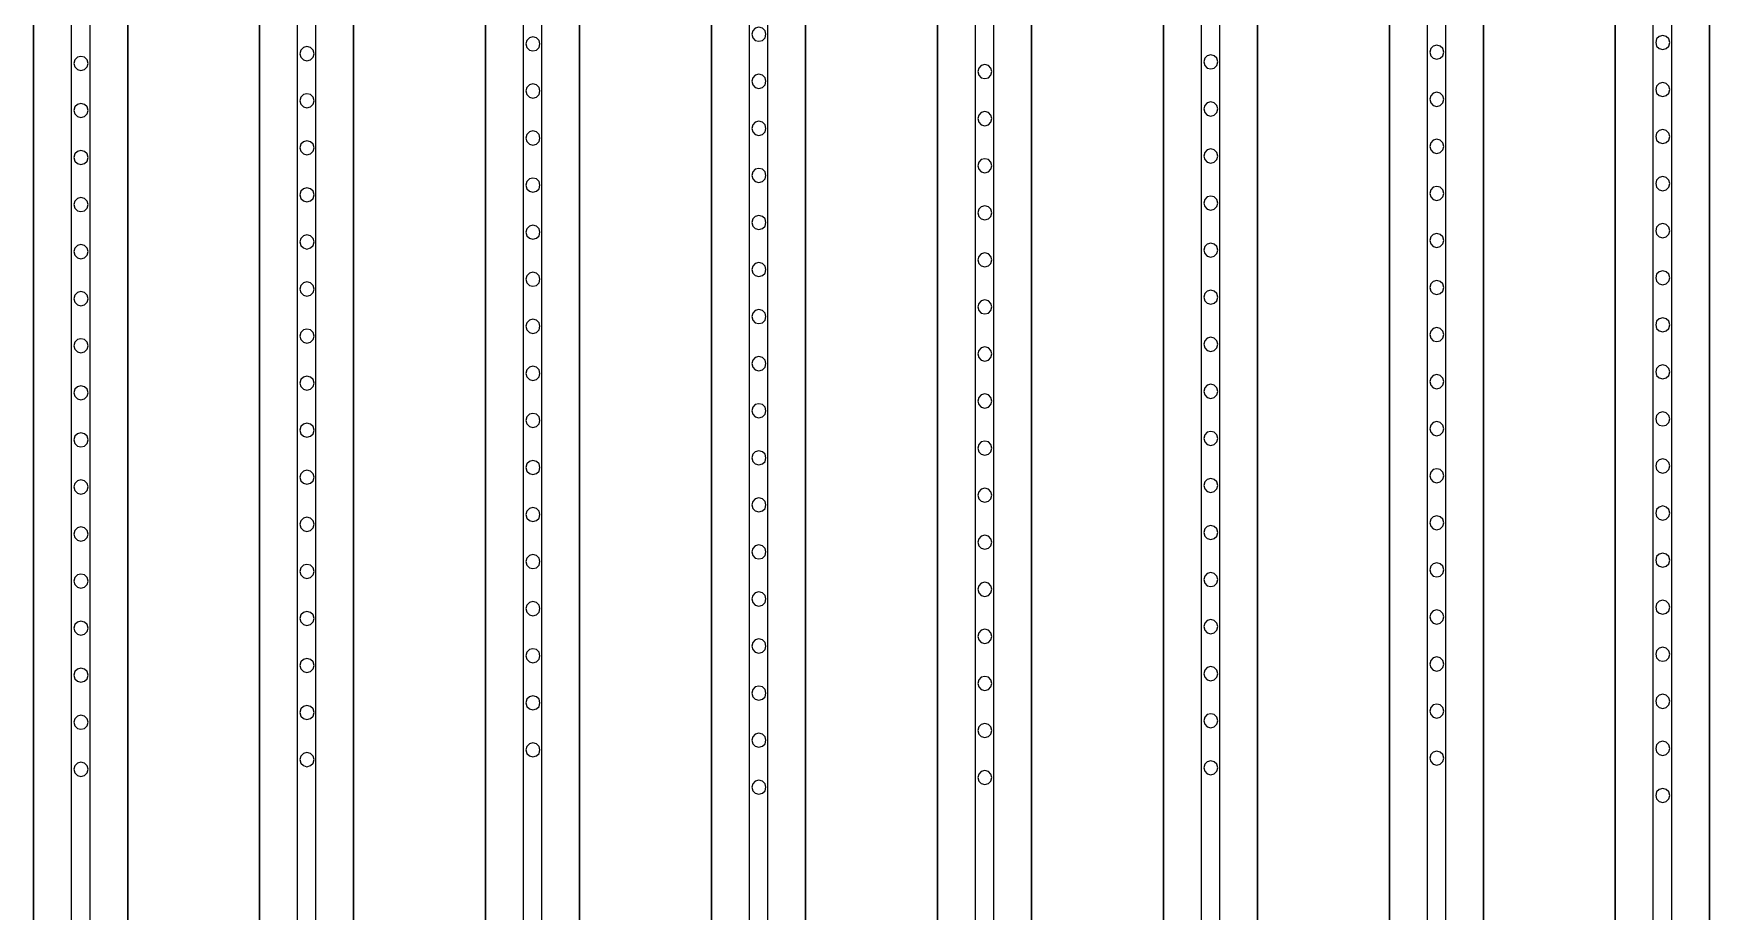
# Model space of a CAD drawing. Header units: metres. Extents: x -1550 to 1550, y -904 to 26100.
# Drawn here: x -382 to -204, y 6092.4 to 6185.7 of the extents above; entities that cross this region are included whole.
import ezdxf

# ---------------------------------------------------------------- set-up
doc = ezdxf.new("R2010")
doc.units = ezdxf.units.M
for name, color, linetype in [('Metal', 4, 'CONTINUOUS'), ('pattern_ionp', 7, 'CONTINUOUS'), ('Polyimide', 3, 'CONTINUOUS'), ('Polyimide_Negative', 5, 'CONTINUOUS')]:
    doc.layers.add(name, color=color, linetype=linetype)

msp = doc.modelspace()

# ---------------------------------------------------------------- linework, layer by layer
at = {"layer": 'Metal'}
for points in [[(-376, 3691.04), (-376, 11993.5), (-378, 11993.5), (-378, 11993.5), (-378, 3691.04)], [(-352, 3437.07), (-352, 11993.5), (-354, 11993.5), (-354, 11993.5), (-354, 3437.07)], [(-328, 3183.1), (-328, 11993.5), (-330, 11993.5), (-330, 11993.5), (-330, 3183.1)], [(-304, 2929.13), (-304, 11993.5), (-306, 11993.5), (-306, 11993.5), (-306, 2929.13)], [(-280, 2675.17), (-280, 11993.5), (-282, 11993.5), (-282, 11993.5), (-282, 2675.17)], [(-256, 2421.2), (-256, 11993.5), (-258, 11993.5), (-258, 11993.5), (-258, 2421.2)], [(-232, 2167.23), (-232, 11993.5), (-234, 11993.5), (-234, 11993.5), (-234, 2167.23)], [(-208, 1913.26), (-208, 11993.5), (-210, 11993.5), (-210, 11993.5), (-210, 1913.26)]]:
    msp.add_lwpolyline(points, dxfattribs=at)
at = {"layer": 'pattern_ionp'}
for points in [[(-304.21, 6185.58), (-304.31, 6185.95), (-304.59, 6186.23), (-304.96, 6186.33), (-305.34, 6186.23), (-305.61, 6185.95), (-305.71, 6185.58), (-305.61, 6185.2), (-305.34, 6184.93), (-304.96, 6184.83), (-304.59, 6184.93), (-304.31, 6185.2), (-304.21, 6185.58)], [(-352.21, 6183.51), (-352.31, 6183.89), (-352.59, 6184.16), (-352.96, 6184.26), (-353.34, 6184.16), (-353.61, 6183.89), (-353.71, 6183.51), (-353.61, 6183.14), (-353.34, 6182.87), (-352.96, 6182.76), (-352.59, 6182.87), (-352.31, 6183.14), (-352.21, 6183.51)], [(-328.21, 6184.55), (-328.31, 6184.92), (-328.59, 6185.2), (-328.96, 6185.3), (-329.34, 6185.2), (-329.61, 6184.92), (-329.71, 6184.55), (-329.61, 6184.17), (-329.34, 6183.9), (-328.96, 6183.8), (-328.59, 6183.9), (-328.31, 6184.17), (-328.21, 6184.55)], [(-232.21, 6183.67), (-232.31, 6184.05), (-232.59, 6184.32), (-232.96, 6184.42), (-233.34, 6184.32), (-233.61, 6184.05), (-233.71, 6183.67), (-233.61, 6183.3), (-233.34, 6183.02), (-232.96, 6182.92), (-232.59, 6183.02), (-232.31, 6183.3), (-232.21, 6183.67)], [(-208.21, 6184.71), (-208.31, 6185.08), (-208.59, 6185.35), (-208.96, 6185.46), (-209.34, 6185.35), (-209.61, 6185.08), (-209.71, 6184.71), (-209.61, 6184.33), (-209.34, 6184.06), (-208.96, 6183.96), (-208.59, 6184.06), (-208.31, 6184.33), (-208.21, 6184.71)], [(-376.21, 6182.48), (-376.31, 6182.86), (-376.59, 6183.13), (-376.96, 6183.23), (-377.34, 6183.13), (-377.61, 6182.86), (-377.71, 6182.48), (-377.61, 6182.11), (-377.34, 6181.83), (-376.96, 6181.73), (-376.59, 6181.83), (-376.31, 6182.11), (-376.21, 6182.48)], [(-280.21, 6181.61), (-280.31, 6181.98), (-280.59, 6182.26), (-280.96, 6182.36), (-281.34, 6182.26), (-281.61, 6181.98), (-281.71, 6181.61), (-281.61, 6181.23), (-281.34, 6180.96), (-280.96, 6180.86), (-280.59, 6180.96), (-280.31, 6181.23), (-280.21, 6181.61)], [(-256.21, 6182.64), (-256.31, 6183.02), (-256.59, 6183.29), (-256.96, 6183.39), (-257.34, 6183.29), (-257.61, 6183.02), (-257.71, 6182.64), (-257.61, 6182.27), (-257.34, 6181.99), (-256.96, 6181.89), (-256.59, 6181.99), (-256.31, 6182.27), (-256.21, 6182.64)], [(-328.21, 6179.55), (-328.31, 6179.92), (-328.59, 6180.2), (-328.96, 6180.3), (-329.34, 6180.2), (-329.61, 6179.92), (-329.71, 6179.55), (-329.61, 6179.17), (-329.34, 6178.9), (-328.96, 6178.8), (-328.59, 6178.9), (-328.31, 6179.17), (-328.21, 6179.55)], [(-304.21, 6180.58), (-304.31, 6180.95), (-304.59, 6181.23), (-304.96, 6181.33), (-305.34, 6181.23), (-305.61, 6180.95), (-305.71, 6180.58), (-305.61, 6180.2), (-305.34, 6179.93), (-304.96, 6179.83), (-304.59, 6179.93), (-304.31, 6180.2), (-304.21, 6180.58)], [(-208.21, 6179.71), (-208.31, 6180.08), (-208.59, 6180.35), (-208.96, 6180.46), (-209.34, 6180.35), (-209.61, 6180.08), (-209.71, 6179.71), (-209.61, 6179.33), (-209.34, 6179.06), (-208.96, 6178.96), (-208.59, 6179.06), (-208.31, 6179.33), (-208.21, 6179.71)], [(-352.21, 6178.51), (-352.31, 6178.89), (-352.59, 6179.16), (-352.96, 6179.26), (-353.34, 6179.16), (-353.61, 6178.89), (-353.71, 6178.51), (-353.61, 6178.14), (-353.34, 6177.87), (-352.96, 6177.76), (-352.59, 6177.87), (-352.31, 6178.14), (-352.21, 6178.51)], [(-256.21, 6177.64), (-256.31, 6178.02), (-256.59, 6178.29), (-256.96, 6178.39), (-257.34, 6178.29), (-257.61, 6178.02), (-257.71, 6177.64), (-257.61, 6177.27), (-257.34, 6176.99), (-256.96, 6176.89), (-256.59, 6176.99), (-256.31, 6177.27), (-256.21, 6177.64)], [(-232.21, 6178.67), (-232.31, 6179.05), (-232.59, 6179.32), (-232.96, 6179.42), (-233.34, 6179.32), (-233.61, 6179.05), (-233.71, 6178.67), (-233.61, 6178.3), (-233.34, 6178.02), (-232.96, 6177.92), (-232.59, 6178.02), (-232.31, 6178.3), (-232.21, 6178.67)], [(-376.21, 6177.48), (-376.31, 6177.86), (-376.59, 6178.13), (-376.96, 6178.23), (-377.34, 6178.13), (-377.61, 6177.86), (-377.71, 6177.48), (-377.61, 6177.11), (-377.34, 6176.83), (-376.96, 6176.73), (-376.59, 6176.83), (-376.31, 6177.11), (-376.21, 6177.48)], [(-280.21, 6176.61), (-280.31, 6176.98), (-280.59, 6177.26), (-280.96, 6177.36), (-281.34, 6177.26), (-281.61, 6176.98), (-281.71, 6176.61), (-281.61, 6176.23), (-281.34, 6175.96), (-280.96, 6175.86), (-280.59, 6175.96), (-280.31, 6176.23), (-280.21, 6176.61)], [(-328.21, 6174.55), (-328.31, 6174.92), (-328.59, 6175.2), (-328.96, 6175.3), (-329.34, 6175.2), (-329.61, 6174.92), (-329.71, 6174.55), (-329.61, 6174.17), (-329.34, 6173.9), (-328.96, 6173.8), (-328.59, 6173.9), (-328.31, 6174.17), (-328.21, 6174.55)], [(-304.21, 6175.58), (-304.31, 6175.95), (-304.59, 6176.23), (-304.96, 6176.33), (-305.34, 6176.23), (-305.61, 6175.95), (-305.71, 6175.58), (-305.61, 6175.2), (-305.34, 6174.93), (-304.96, 6174.83), (-304.59, 6174.93), (-304.31, 6175.2), (-304.21, 6175.58)], [(-208.21, 6174.71), (-208.31, 6175.08), (-208.59, 6175.35), (-208.96, 6175.46), (-209.34, 6175.35), (-209.61, 6175.08), (-209.71, 6174.71), (-209.61, 6174.33), (-209.34, 6174.06), (-208.96, 6173.96), (-208.59, 6174.06), (-208.31, 6174.33), (-208.21, 6174.71)], [(-376.21, 6172.48), (-376.31, 6172.86), (-376.59, 6173.13), (-376.96, 6173.23), (-377.34, 6173.13), (-377.61, 6172.86), (-377.71, 6172.48), (-377.61, 6172.11), (-377.34, 6171.83), (-376.96, 6171.73), (-376.59, 6171.83), (-376.31, 6172.11), (-376.21, 6172.48)], [(-352.21, 6173.51), (-352.31, 6173.89), (-352.59, 6174.16), (-352.96, 6174.26), (-353.34, 6174.16), (-353.61, 6173.89), (-353.71, 6173.51), (-353.61, 6173.14), (-353.34, 6172.87), (-352.96, 6172.76), (-352.59, 6172.87), (-352.31, 6173.14), (-352.21, 6173.51)], [(-256.21, 6172.64), (-256.31, 6173.02), (-256.59, 6173.29), (-256.96, 6173.39), (-257.34, 6173.29), (-257.61, 6173.02), (-257.71, 6172.64), (-257.61, 6172.27), (-257.34, 6171.99), (-256.96, 6171.89), (-256.59, 6171.99), (-256.31, 6172.27), (-256.21, 6172.64)], [(-232.21, 6173.67), (-232.31, 6174.05), (-232.59, 6174.32), (-232.96, 6174.42), (-233.34, 6174.32), (-233.61, 6174.05), (-233.71, 6173.67), (-233.61, 6173.3), (-233.34, 6173.02), (-232.96, 6172.92), (-232.59, 6173.02), (-232.31, 6173.3), (-232.21, 6173.67)], [(-304.21, 6170.58), (-304.31, 6170.95), (-304.59, 6171.23), (-304.96, 6171.33), (-305.34, 6171.23), (-305.61, 6170.95), (-305.71, 6170.58), (-305.61, 6170.2), (-305.34, 6169.93), (-304.96, 6169.83), (-304.59, 6169.93), (-304.31, 6170.2), (-304.21, 6170.58)], [(-280.21, 6171.61), (-280.31, 6171.98), (-280.59, 6172.26), (-280.96, 6172.36), (-281.34, 6172.26), (-281.61, 6171.98), (-281.71, 6171.61), (-281.61, 6171.23), (-281.34, 6170.96), (-280.96, 6170.86), (-280.59, 6170.96), (-280.31, 6171.23), (-280.21, 6171.61)], [(-328.21, 6169.55), (-328.31, 6169.92), (-328.59, 6170.2), (-328.96, 6170.3), (-329.34, 6170.2), (-329.61, 6169.92), (-329.71, 6169.55), (-329.61, 6169.17), (-329.34, 6168.9), (-328.96, 6168.8), (-328.59, 6168.9), (-328.31, 6169.17), (-328.21, 6169.55)], [(-208.21, 6169.71), (-208.31, 6170.08), (-208.59, 6170.35), (-208.96, 6170.46), (-209.34, 6170.35), (-209.61, 6170.08), (-209.71, 6169.71), (-209.61, 6169.33), (-209.34, 6169.06), (-208.96, 6168.96), (-208.59, 6169.06), (-208.31, 6169.33), (-208.21, 6169.71)], [(-376.21, 6167.48), (-376.31, 6167.86), (-376.59, 6168.13), (-376.96, 6168.23), (-377.34, 6168.13), (-377.61, 6167.86), (-377.71, 6167.48), (-377.61, 6167.11), (-377.34, 6166.83), (-376.96, 6166.73), (-376.59, 6166.83), (-376.31, 6167.11), (-376.21, 6167.48)], [(-352.21, 6168.51), (-352.31, 6168.89), (-352.59, 6169.16), (-352.96, 6169.26), (-353.34, 6169.16), (-353.61, 6168.89), (-353.71, 6168.51), (-353.61, 6168.14), (-353.34, 6167.87), (-352.96, 6167.76), (-352.59, 6167.87), (-352.31, 6168.14), (-352.21, 6168.51)], [(-256.21, 6167.64), (-256.31, 6168.02), (-256.59, 6168.29), (-256.96, 6168.39), (-257.34, 6168.29), (-257.61, 6168.02), (-257.71, 6167.64), (-257.61, 6167.27), (-257.34, 6166.99), (-256.96, 6166.89), (-256.59, 6166.99), (-256.31, 6167.27), (-256.21, 6167.64)], [(-232.21, 6168.67), (-232.31, 6169.05), (-232.59, 6169.32), (-232.96, 6169.42), (-233.34, 6169.32), (-233.61, 6169.05), (-233.71, 6168.67), (-233.61, 6168.3), (-233.34, 6168.02), (-232.96, 6167.92), (-232.59, 6168.02), (-232.31, 6168.3), (-232.21, 6168.67)], [(-304.21, 6165.58), (-304.31, 6165.95), (-304.59, 6166.23), (-304.96, 6166.33), (-305.34, 6166.23), (-305.61, 6165.95), (-305.71, 6165.58), (-305.61, 6165.2), (-305.34, 6164.93), (-304.96, 6164.83), (-304.59, 6164.93), (-304.31, 6165.2), (-304.21, 6165.58)], [(-280.21, 6166.61), (-280.31, 6166.98), (-280.59, 6167.26), (-280.96, 6167.36), (-281.34, 6167.26), (-281.61, 6166.98), (-281.71, 6166.61), (-281.61, 6166.23), (-281.34, 6165.96), (-280.96, 6165.86), (-280.59, 6165.96), (-280.31, 6166.23), (-280.21, 6166.61)], [(-352.21, 6163.51), (-352.31, 6163.89), (-352.59, 6164.16), (-352.96, 6164.26), (-353.34, 6164.16), (-353.61, 6163.89), (-353.71, 6163.51), (-353.61, 6163.14), (-353.34, 6162.87), (-352.96, 6162.76), (-352.59, 6162.87), (-352.31, 6163.14), (-352.21, 6163.51)], [(-328.21, 6164.55), (-328.31, 6164.92), (-328.59, 6165.2), (-328.96, 6165.3), (-329.34, 6165.2), (-329.61, 6164.92), (-329.71, 6164.55), (-329.61, 6164.17), (-329.34, 6163.9), (-328.96, 6163.8), (-328.59, 6163.9), (-328.31, 6164.17), (-328.21, 6164.55)], [(-232.21, 6163.67), (-232.31, 6164.05), (-232.59, 6164.32), (-232.96, 6164.42), (-233.34, 6164.32), (-233.61, 6164.05), (-233.71, 6163.67), (-233.61, 6163.3), (-233.34, 6163.02), (-232.96, 6162.92), (-232.59, 6163.02), (-232.31, 6163.3), (-232.21, 6163.67)], [(-208.21, 6164.71), (-208.31, 6165.08), (-208.59, 6165.35), (-208.96, 6165.46), (-209.34, 6165.35), (-209.61, 6165.08), (-209.71, 6164.71), (-209.61, 6164.33), (-209.34, 6164.06), (-208.96, 6163.96), (-208.59, 6164.06), (-208.31, 6164.33), (-208.21, 6164.71)], [(-376.21, 6162.48), (-376.31, 6162.86), (-376.59, 6163.13), (-376.96, 6163.23), (-377.34, 6163.13), (-377.61, 6162.86), (-377.71, 6162.48), (-377.61, 6162.11), (-377.34, 6161.83), (-376.96, 6161.73), (-376.59, 6161.83), (-376.31, 6162.11), (-376.21, 6162.48)], [(-256.21, 6162.64), (-256.31, 6163.02), (-256.59, 6163.29), (-256.96, 6163.39), (-257.34, 6163.29), (-257.61, 6163.02), (-257.71, 6162.64), (-257.61, 6162.27), (-257.34, 6161.99), (-256.96, 6161.89), (-256.59, 6161.99), (-256.31, 6162.27), (-256.21, 6162.64)], [(-304.21, 6160.58), (-304.31, 6160.95), (-304.59, 6161.23), (-304.96, 6161.33), (-305.34, 6161.23), (-305.61, 6160.95), (-305.71, 6160.58), (-305.61, 6160.2), (-305.34, 6159.93), (-304.96, 6159.83), (-304.59, 6159.93), (-304.31, 6160.2), (-304.21, 6160.58)], [(-280.21, 6161.61), (-280.31, 6161.98), (-280.59, 6162.26), (-280.96, 6162.36), (-281.34, 6162.26), (-281.61, 6161.98), (-281.71, 6161.61), (-281.61, 6161.23), (-281.34, 6160.96), (-280.96, 6160.86), (-280.59, 6160.96), (-280.31, 6161.23), (-280.21, 6161.61)], [(-352.21, 6158.51), (-352.31, 6158.89), (-352.59, 6159.16), (-352.96, 6159.26), (-353.34, 6159.16), (-353.61, 6158.89), (-353.71, 6158.51), (-353.61, 6158.14), (-353.34, 6157.87), (-352.96, 6157.76), (-352.59, 6157.87), (-352.31, 6158.14), (-352.21, 6158.51)], [(-328.21, 6159.55), (-328.31, 6159.92), (-328.59, 6160.2), (-328.96, 6160.3), (-329.34, 6160.2), (-329.61, 6159.92), (-329.71, 6159.55), (-329.61, 6159.17), (-329.34, 6158.9), (-328.96, 6158.8), (-328.59, 6158.9), (-328.31, 6159.17), (-328.21, 6159.55)], [(-232.21, 6158.67), (-232.31, 6159.05), (-232.59, 6159.32), (-232.96, 6159.42), (-233.34, 6159.32), (-233.61, 6159.05), (-233.71, 6158.67), (-233.61, 6158.3), (-233.34, 6158.02), (-232.96, 6157.92), (-232.59, 6158.02), (-232.31, 6158.3), (-232.21, 6158.67)], [(-208.21, 6159.71), (-208.31, 6160.08), (-208.59, 6160.35), (-208.96, 6160.46), (-209.34, 6160.35), (-209.61, 6160.08), (-209.71, 6159.71), (-209.61, 6159.33), (-209.34, 6159.06), (-208.96, 6158.96), (-208.59, 6159.06), (-208.31, 6159.33), (-208.21, 6159.71)], [(-376.21, 6157.48), (-376.31, 6157.86), (-376.59, 6158.13), (-376.96, 6158.23), (-377.34, 6158.13), (-377.61, 6157.86), (-377.71, 6157.48), (-377.61, 6157.11), (-377.34, 6156.83), (-376.96, 6156.73), (-376.59, 6156.83), (-376.31, 6157.11), (-376.21, 6157.48)], [(-280.21, 6156.61), (-280.31, 6156.98), (-280.59, 6157.26), (-280.96, 6157.36), (-281.34, 6157.26), (-281.61, 6156.98), (-281.71, 6156.61), (-281.61, 6156.23), (-281.34, 6155.96), (-280.96, 6155.86), (-280.59, 6155.96), (-280.31, 6156.23), (-280.21, 6156.61)], [(-256.21, 6157.64), (-256.31, 6158.02), (-256.59, 6158.29), (-256.96, 6158.39), (-257.34, 6158.29), (-257.61, 6158.02), (-257.71, 6157.64), (-257.61, 6157.27), (-257.34, 6156.99), (-256.96, 6156.89), (-256.59, 6156.99), (-256.31, 6157.27), (-256.21, 6157.64)], [(-328.21, 6154.55), (-328.31, 6154.92), (-328.59, 6155.2), (-328.96, 6155.3), (-329.34, 6155.2), (-329.61, 6154.92), (-329.71, 6154.55), (-329.61, 6154.17), (-329.34, 6153.9), (-328.96, 6153.8), (-328.59, 6153.9), (-328.31, 6154.17), (-328.21, 6154.55)], [(-304.21, 6155.58), (-304.31, 6155.95), (-304.59, 6156.23), (-304.96, 6156.33), (-305.34, 6156.23), (-305.61, 6155.95), (-305.71, 6155.58), (-305.61, 6155.2), (-305.34, 6154.93), (-304.96, 6154.83), (-304.59, 6154.93), (-304.31, 6155.2), (-304.21, 6155.58)], [(-208.21, 6154.71), (-208.31, 6155.08), (-208.59, 6155.35), (-208.96, 6155.46), (-209.34, 6155.35), (-209.61, 6155.08), (-209.71, 6154.71), (-209.61, 6154.33), (-209.34, 6154.06), (-208.96, 6153.96), (-208.59, 6154.06), (-208.31, 6154.33), (-208.21, 6154.71)], [(-352.21, 6153.51), (-352.31, 6153.89), (-352.59, 6154.16), (-352.96, 6154.26), (-353.34, 6154.16), (-353.61, 6153.89), (-353.71, 6153.51), (-353.61, 6153.14), (-353.34, 6152.87), (-352.96, 6152.76), (-352.59, 6152.87), (-352.31, 6153.14), (-352.21, 6153.51)], [(-232.21, 6153.67), (-232.31, 6154.05), (-232.59, 6154.32), (-232.96, 6154.42), (-233.34, 6154.32), (-233.61, 6154.05), (-233.71, 6153.67), (-233.61, 6153.3), (-233.34, 6153.02), (-232.96, 6152.92), (-232.59, 6153.02), (-232.31, 6153.3), (-232.21, 6153.67)], [(-376.21, 6152.48), (-376.31, 6152.86), (-376.59, 6153.13), (-376.96, 6153.23), (-377.34, 6153.13), (-377.61, 6152.86), (-377.71, 6152.48), (-377.61, 6152.11), (-377.34, 6151.83), (-376.96, 6151.73), (-376.59, 6151.83), (-376.31, 6152.11), (-376.21, 6152.48)], [(-280.21, 6151.61), (-280.31, 6151.98), (-280.59, 6152.26), (-280.96, 6152.36), (-281.34, 6152.26), (-281.61, 6151.98), (-281.71, 6151.61), (-281.61, 6151.23), (-281.34, 6150.96), (-280.96, 6150.86), (-280.59, 6150.96), (-280.31, 6151.23), (-280.21, 6151.61)], [(-256.21, 6152.64), (-256.31, 6153.02), (-256.59, 6153.29), (-256.96, 6153.39), (-257.34, 6153.29), (-257.61, 6153.02), (-257.71, 6152.64), (-257.61, 6152.27), (-257.34, 6151.99), (-256.96, 6151.89), (-256.59, 6151.99), (-256.31, 6152.27), (-256.21, 6152.64)], [(-328.21, 6149.55), (-328.31, 6149.92), (-328.59, 6150.2), (-328.96, 6150.3), (-329.34, 6150.2), (-329.61, 6149.92), (-329.71, 6149.55), (-329.61, 6149.17), (-329.34, 6148.9), (-328.96, 6148.8), (-328.59, 6148.9), (-328.31, 6149.17), (-328.21, 6149.55)], [(-304.21, 6150.58), (-304.31, 6150.95), (-304.59, 6151.23), (-304.96, 6151.33), (-305.34, 6151.23), (-305.61, 6150.95), (-305.71, 6150.58), (-305.61, 6150.2), (-305.34, 6149.93), (-304.96, 6149.83), (-304.59, 6149.93), (-304.31, 6150.2), (-304.21, 6150.58)], [(-208.21, 6149.71), (-208.31, 6150.08), (-208.59, 6150.35), (-208.96, 6150.46), (-209.34, 6150.35), (-209.61, 6150.08), (-209.71, 6149.71), (-209.61, 6149.33), (-209.34, 6149.06), (-208.96, 6148.96), (-208.59, 6149.06), (-208.31, 6149.33), (-208.21, 6149.71)], [(-376.21, 6147.48), (-376.31, 6147.86), (-376.59, 6148.13), (-376.96, 6148.23), (-377.34, 6148.13), (-377.61, 6147.86), (-377.71, 6147.48), (-377.61, 6147.11), (-377.34, 6146.83), (-376.96, 6146.73), (-376.59, 6146.83), (-376.31, 6147.11), (-376.21, 6147.48)], [(-352.21, 6148.51), (-352.31, 6148.89), (-352.59, 6149.16), (-352.96, 6149.26), (-353.34, 6149.16), (-353.61, 6148.89), (-353.71, 6148.51), (-353.61, 6148.14), (-353.34, 6147.87), (-352.96, 6147.76), (-352.59, 6147.87), (-352.31, 6148.14), (-352.21, 6148.51)], [(-256.21, 6147.64), (-256.31, 6148.02), (-256.59, 6148.29), (-256.96, 6148.39), (-257.34, 6148.29), (-257.61, 6148.02), (-257.71, 6147.64), (-257.61, 6147.27), (-257.34, 6146.99), (-256.96, 6146.89), (-256.59, 6146.99), (-256.31, 6147.27), (-256.21, 6147.64)], [(-232.21, 6148.67), (-232.31, 6149.05), (-232.59, 6149.32), (-232.96, 6149.42), (-233.34, 6149.32), (-233.61, 6149.05), (-233.71, 6148.67), (-233.61, 6148.3), (-233.34, 6148.02), (-232.96, 6147.92), (-232.59, 6148.02), (-232.31, 6148.3), (-232.21, 6148.67)], [(-280.21, 6146.61), (-280.31, 6146.98), (-280.59, 6147.26), (-280.96, 6147.36), (-281.34, 6147.26), (-281.61, 6146.98), (-281.71, 6146.61), (-281.61, 6146.23), (-281.34, 6145.96), (-280.96, 6145.86), (-280.59, 6145.96), (-280.31, 6146.23), (-280.21, 6146.61)], [(-328.21, 6144.55), (-328.31, 6144.92), (-328.59, 6145.2), (-328.96, 6145.3), (-329.34, 6145.2), (-329.61, 6144.92), (-329.71, 6144.55), (-329.61, 6144.17), (-329.34, 6143.9), (-328.96, 6143.8), (-328.59, 6143.9), (-328.31, 6144.17), (-328.21, 6144.55)], [(-304.21, 6145.58), (-304.31, 6145.95), (-304.59, 6146.23), (-304.96, 6146.33), (-305.34, 6146.23), (-305.61, 6145.95), (-305.71, 6145.58), (-305.61, 6145.2), (-305.34, 6144.93), (-304.96, 6144.83), (-304.59, 6144.93), (-304.31, 6145.2), (-304.21, 6145.58)], [(-208.21, 6144.71), (-208.31, 6145.08), (-208.59, 6145.35), (-208.96, 6145.46), (-209.34, 6145.35), (-209.61, 6145.08), (-209.71, 6144.71), (-209.61, 6144.33), (-209.34, 6144.06), (-208.96, 6143.96), (-208.59, 6144.06), (-208.31, 6144.33), (-208.21, 6144.71)], [(-376.21, 6142.48), (-376.31, 6142.86), (-376.59, 6143.13), (-376.96, 6143.23), (-377.34, 6143.13), (-377.61, 6142.86), (-377.71, 6142.48), (-377.61, 6142.11), (-377.34, 6141.83), (-376.96, 6141.73), (-376.59, 6141.83), (-376.31, 6142.11), (-376.21, 6142.48)], [(-352.21, 6143.51), (-352.31, 6143.89), (-352.59, 6144.16), (-352.96, 6144.26), (-353.34, 6144.16), (-353.61, 6143.89), (-353.71, 6143.51), (-353.61, 6143.14), (-353.34, 6142.87), (-352.96, 6142.76), (-352.59, 6142.87), (-352.31, 6143.14), (-352.21, 6143.51)], [(-256.21, 6142.64), (-256.31, 6143.02), (-256.59, 6143.29), (-256.96, 6143.39), (-257.34, 6143.29), (-257.61, 6143.02), (-257.71, 6142.64), (-257.61, 6142.27), (-257.34, 6141.99), (-256.96, 6141.89), (-256.59, 6141.99), (-256.31, 6142.27), (-256.21, 6142.64)], [(-232.21, 6143.67), (-232.31, 6144.05), (-232.59, 6144.32), (-232.96, 6144.42), (-233.34, 6144.32), (-233.61, 6144.05), (-233.71, 6143.67), (-233.61, 6143.3), (-233.34, 6143.02), (-232.96, 6142.92), (-232.59, 6143.02), (-232.31, 6143.3), (-232.21, 6143.67)], [(-304.21, 6140.58), (-304.31, 6140.95), (-304.59, 6141.23), (-304.96, 6141.33), (-305.34, 6141.23), (-305.61, 6140.95), (-305.71, 6140.58), (-305.61, 6140.2), (-305.34, 6139.93), (-304.96, 6139.83), (-304.59, 6139.93), (-304.31, 6140.2), (-304.21, 6140.58)], [(-280.21, 6141.61), (-280.31, 6141.98), (-280.59, 6142.26), (-280.96, 6142.36), (-281.34, 6142.26), (-281.61, 6141.98), (-281.71, 6141.61), (-281.61, 6141.23), (-281.34, 6140.96), (-280.96, 6140.86), (-280.59, 6140.96), (-280.31, 6141.23), (-280.21, 6141.61)], [(-352.21, 6138.51), (-352.31, 6138.89), (-352.59, 6139.16), (-352.96, 6139.26), (-353.34, 6139.16), (-353.61, 6138.89), (-353.71, 6138.51), (-353.61, 6138.14), (-353.34, 6137.87), (-352.96, 6137.76), (-352.59, 6137.87), (-352.31, 6138.14), (-352.21, 6138.51)], [(-328.21, 6139.55), (-328.31, 6139.92), (-328.59, 6140.2), (-328.96, 6140.3), (-329.34, 6140.2), (-329.61, 6139.92), (-329.71, 6139.55), (-329.61, 6139.17), (-329.34, 6138.9), (-328.96, 6138.8), (-328.59, 6138.9), (-328.31, 6139.17), (-328.21, 6139.55)], [(-232.21, 6138.67), (-232.31, 6139.05), (-232.59, 6139.32), (-232.96, 6139.42), (-233.34, 6139.32), (-233.61, 6139.05), (-233.71, 6138.67), (-233.61, 6138.3), (-233.34, 6138.02), (-232.96, 6137.92), (-232.59, 6138.02), (-232.31, 6138.3), (-232.21, 6138.67)], [(-208.21, 6139.71), (-208.31, 6140.08), (-208.59, 6140.35), (-208.96, 6140.46), (-209.34, 6140.35), (-209.61, 6140.08), (-209.71, 6139.71), (-209.61, 6139.33), (-209.34, 6139.06), (-208.96, 6138.96), (-208.59, 6139.06), (-208.31, 6139.33), (-208.21, 6139.71)], [(-376.21, 6137.48), (-376.31, 6137.86), (-376.59, 6138.13), (-376.96, 6138.23), (-377.34, 6138.13), (-377.61, 6137.86), (-377.71, 6137.48), (-377.61, 6137.11), (-377.34, 6136.83), (-376.96, 6136.73), (-376.59, 6136.83), (-376.31, 6137.11), (-376.21, 6137.48)], [(-256.21, 6137.64), (-256.31, 6138.02), (-256.59, 6138.29), (-256.96, 6138.39), (-257.34, 6138.29), (-257.61, 6138.02), (-257.71, 6137.64), (-257.61, 6137.27), (-257.34, 6136.99), (-256.96, 6136.89), (-256.59, 6136.99), (-256.31, 6137.27), (-256.21, 6137.64)], [(-304.21, 6135.58), (-304.31, 6135.95), (-304.59, 6136.23), (-304.96, 6136.33), (-305.34, 6136.23), (-305.61, 6135.95), (-305.71, 6135.58), (-305.61, 6135.2), (-305.34, 6134.93), (-304.96, 6134.83), (-304.59, 6134.93), (-304.31, 6135.2), (-304.21, 6135.58)], [(-280.21, 6136.61), (-280.31, 6136.98), (-280.59, 6137.26), (-280.96, 6137.36), (-281.34, 6137.26), (-281.61, 6136.98), (-281.71, 6136.61), (-281.61, 6136.23), (-281.34, 6135.96), (-280.96, 6135.86), (-280.59, 6135.96), (-280.31, 6136.23), (-280.21, 6136.61)], [(-352.21, 6133.51), (-352.31, 6133.89), (-352.59, 6134.16), (-352.96, 6134.26), (-353.34, 6134.16), (-353.61, 6133.89), (-353.71, 6133.51), (-353.61, 6133.14), (-353.34, 6132.87), (-352.96, 6132.76), (-352.59, 6132.87), (-352.31, 6133.14), (-352.21, 6133.51)], [(-328.21, 6134.55), (-328.31, 6134.92), (-328.59, 6135.2), (-328.96, 6135.3), (-329.34, 6135.2), (-329.61, 6134.92), (-329.71, 6134.55), (-329.61, 6134.17), (-329.34, 6133.9), (-328.96, 6133.8), (-328.59, 6133.9), (-328.31, 6134.17), (-328.21, 6134.55)], [(-232.21, 6133.67), (-232.31, 6134.05), (-232.59, 6134.32), (-232.96, 6134.42), (-233.34, 6134.32), (-233.61, 6134.05), (-233.71, 6133.67), (-233.61, 6133.3), (-233.34, 6133.02), (-232.96, 6132.92), (-232.59, 6133.02), (-232.31, 6133.3), (-232.21, 6133.67)], [(-208.21, 6134.71), (-208.31, 6135.08), (-208.59, 6135.35), (-208.96, 6135.46), (-209.34, 6135.35), (-209.61, 6135.08), (-209.71, 6134.71), (-209.61, 6134.33), (-209.34, 6134.06), (-208.96, 6133.96), (-208.59, 6134.06), (-208.31, 6134.33), (-208.21, 6134.71)], [(-376.21, 6132.48), (-376.31, 6132.86), (-376.59, 6133.13), (-376.96, 6133.23), (-377.34, 6133.13), (-377.61, 6132.86), (-377.71, 6132.48), (-377.61, 6132.11), (-377.34, 6131.83), (-376.96, 6131.73), (-376.59, 6131.83), (-376.31, 6132.11), (-376.21, 6132.48)], [(-280.21, 6131.61), (-280.31, 6131.98), (-280.59, 6132.26), (-280.96, 6132.36), (-281.34, 6132.26), (-281.61, 6131.98), (-281.71, 6131.61), (-281.61, 6131.23), (-281.34, 6130.96), (-280.96, 6130.86), (-280.59, 6130.96), (-280.31, 6131.23), (-280.21, 6131.61)], [(-256.21, 6132.64), (-256.31, 6133.02), (-256.59, 6133.29), (-256.96, 6133.39), (-257.34, 6133.29), (-257.61, 6133.02), (-257.71, 6132.64), (-257.61, 6132.27), (-257.34, 6131.99), (-256.96, 6131.89), (-256.59, 6131.99), (-256.31, 6132.27), (-256.21, 6132.64)], [(-304.21, 6130.58), (-304.31, 6130.95), (-304.59, 6131.23), (-304.96, 6131.33), (-305.34, 6131.23), (-305.61, 6130.95), (-305.71, 6130.58), (-305.61, 6130.2), (-305.34, 6129.93), (-304.96, 6129.83), (-304.59, 6129.93), (-304.31, 6130.2), (-304.21, 6130.58)], [(-208.21, 6129.71), (-208.31, 6130.08), (-208.59, 6130.35), (-208.96, 6130.46), (-209.34, 6130.35), (-209.61, 6130.08), (-209.71, 6129.71), (-209.61, 6129.33), (-209.34, 6129.06), (-208.96, 6128.96), (-208.59, 6129.06), (-208.31, 6129.33), (-208.21, 6129.71)], [(-352.21, 6128.51), (-352.31, 6128.89), (-352.59, 6129.16), (-352.96, 6129.26), (-353.34, 6129.16), (-353.61, 6128.89), (-353.71, 6128.51), (-353.61, 6128.14), (-353.34, 6127.87), (-352.96, 6127.76), (-352.59, 6127.87), (-352.31, 6128.14), (-352.21, 6128.51)], [(-328.21, 6129.55), (-328.31, 6129.92), (-328.59, 6130.2), (-328.96, 6130.3), (-329.34, 6130.2), (-329.61, 6129.92), (-329.71, 6129.55), (-329.61, 6129.17), (-329.34, 6128.9), (-328.96, 6128.8), (-328.59, 6128.9), (-328.31, 6129.17), (-328.21, 6129.55)], [(-232.21, 6128.67), (-232.31, 6129.05), (-232.59, 6129.32), (-232.96, 6129.42), (-233.34, 6129.32), (-233.61, 6129.05), (-233.71, 6128.67), (-233.61, 6128.3), (-233.34, 6128.02), (-232.96, 6127.92), (-232.59, 6128.02), (-232.31, 6128.3), (-232.21, 6128.67)], [(-376.21, 6127.48), (-376.31, 6127.86), (-376.59, 6128.13), (-376.96, 6128.23), (-377.34, 6128.13), (-377.61, 6127.86), (-377.71, 6127.48), (-377.61, 6127.11), (-377.34, 6126.83), (-376.96, 6126.73), (-376.59, 6126.83), (-376.31, 6127.11), (-376.21, 6127.48)], [(-280.21, 6126.61), (-280.31, 6126.98), (-280.59, 6127.26), (-280.96, 6127.36), (-281.34, 6127.26), (-281.61, 6126.98), (-281.71, 6126.61), (-281.61, 6126.23), (-281.34, 6125.96), (-280.96, 6125.86), (-280.59, 6125.96), (-280.31, 6126.23), (-280.21, 6126.61)], [(-256.21, 6127.64), (-256.31, 6128.02), (-256.59, 6128.29), (-256.96, 6128.39), (-257.34, 6128.29), (-257.61, 6128.02), (-257.71, 6127.64), (-257.61, 6127.27), (-257.34, 6126.99), (-256.96, 6126.89), (-256.59, 6126.99), (-256.31, 6127.27), (-256.21, 6127.64)], [(-328.21, 6124.55), (-328.31, 6124.92), (-328.59, 6125.2), (-328.96, 6125.3), (-329.34, 6125.2), (-329.61, 6124.92), (-329.71, 6124.55), (-329.61, 6124.17), (-329.34, 6123.9), (-328.96, 6123.8), (-328.59, 6123.9), (-328.31, 6124.17), (-328.21, 6124.55)], [(-304.21, 6125.58), (-304.31, 6125.95), (-304.59, 6126.23), (-304.96, 6126.33), (-305.34, 6126.23), (-305.61, 6125.95), (-305.71, 6125.58), (-305.61, 6125.2), (-305.34, 6124.93), (-304.96, 6124.83), (-304.59, 6124.93), (-304.31, 6125.2), (-304.21, 6125.58)], [(-208.21, 6124.71), (-208.31, 6125.08), (-208.59, 6125.35), (-208.96, 6125.46), (-209.34, 6125.35), (-209.61, 6125.08), (-209.71, 6124.71), (-209.61, 6124.33), (-209.34, 6124.06), (-208.96, 6123.96), (-208.59, 6124.06), (-208.31, 6124.33), (-208.21, 6124.71)], [(-376.21, 6122.48), (-376.31, 6122.86), (-376.59, 6123.13), (-376.96, 6123.23), (-377.34, 6123.13), (-377.61, 6122.86), (-377.71, 6122.48), (-377.61, 6122.11), (-377.34, 6121.83), (-376.96, 6121.73), (-376.59, 6121.83), (-376.31, 6122.11), (-376.21, 6122.48)], [(-352.21, 6123.51), (-352.31, 6123.89), (-352.59, 6124.16), (-352.96, 6124.26), (-353.34, 6124.16), (-353.61, 6123.89), (-353.71, 6123.51), (-353.61, 6123.14), (-353.34, 6122.87), (-352.96, 6122.76), (-352.59, 6122.87), (-352.31, 6123.14), (-352.21, 6123.51)], [(-256.21, 6122.64), (-256.31, 6123.02), (-256.59, 6123.29), (-256.96, 6123.39), (-257.34, 6123.29), (-257.61, 6123.02), (-257.71, 6122.64), (-257.61, 6122.27), (-257.34, 6121.99), (-256.96, 6121.89), (-256.59, 6121.99), (-256.31, 6122.27), (-256.21, 6122.64)], [(-232.21, 6123.67), (-232.31, 6124.05), (-232.59, 6124.32), (-232.96, 6124.42), (-233.34, 6124.32), (-233.61, 6124.05), (-233.71, 6123.67), (-233.61, 6123.3), (-233.34, 6123.02), (-232.96, 6122.92), (-232.59, 6123.02), (-232.31, 6123.3), (-232.21, 6123.67)], [(-280.21, 6121.61), (-280.31, 6121.98), (-280.59, 6122.26), (-280.96, 6122.36), (-281.34, 6122.26), (-281.61, 6121.98), (-281.71, 6121.61), (-281.61, 6121.23), (-281.34, 6120.96), (-280.96, 6120.86), (-280.59, 6120.96), (-280.31, 6121.23), (-280.21, 6121.61)], [(-328.21, 6119.55), (-328.31, 6119.92), (-328.59, 6120.2), (-328.96, 6120.3), (-329.34, 6120.2), (-329.61, 6119.92), (-329.71, 6119.55), (-329.61, 6119.17), (-329.34, 6118.9), (-328.96, 6118.8), (-328.59, 6118.9), (-328.31, 6119.17), (-328.21, 6119.55)], [(-304.21, 6120.58), (-304.31, 6120.95), (-304.59, 6121.23), (-304.96, 6121.33), (-305.34, 6121.23), (-305.61, 6120.95), (-305.71, 6120.58), (-305.61, 6120.2), (-305.34, 6119.93), (-304.96, 6119.83), (-304.59, 6119.93), (-304.31, 6120.2), (-304.21, 6120.58)], [(-208.21, 6119.71), (-208.31, 6120.08), (-208.59, 6120.35), (-208.96, 6120.46), (-209.34, 6120.35), (-209.61, 6120.08), (-209.71, 6119.71), (-209.61, 6119.33), (-209.34, 6119.06), (-208.96, 6118.96), (-208.59, 6119.06), (-208.31, 6119.33), (-208.21, 6119.71)], [(-376.21, 6117.48), (-376.31, 6117.86), (-376.59, 6118.13), (-376.96, 6118.23), (-377.34, 6118.13), (-377.61, 6117.86), (-377.71, 6117.48), (-377.61, 6117.11), (-377.34, 6116.83), (-376.96, 6116.73), (-376.59, 6116.83), (-376.31, 6117.11), (-376.21, 6117.48)], [(-352.21, 6118.51), (-352.31, 6118.89), (-352.59, 6119.16), (-352.96, 6119.26), (-353.34, 6119.16), (-353.61, 6118.89), (-353.71, 6118.51), (-353.61, 6118.14), (-353.34, 6117.87), (-352.96, 6117.76), (-352.59, 6117.87), (-352.31, 6118.14), (-352.21, 6118.51)], [(-256.21, 6117.64), (-256.31, 6118.02), (-256.59, 6118.29), (-256.96, 6118.39), (-257.34, 6118.29), (-257.61, 6118.02), (-257.71, 6117.64), (-257.61, 6117.27), (-257.34, 6116.99), (-256.96, 6116.89), (-256.59, 6116.99), (-256.31, 6117.27), (-256.21, 6117.64)], [(-232.21, 6118.67), (-232.31, 6119.05), (-232.59, 6119.32), (-232.96, 6119.42), (-233.34, 6119.32), (-233.61, 6119.05), (-233.71, 6118.67), (-233.61, 6118.3), (-233.34, 6118.02), (-232.96, 6117.92), (-232.59, 6118.02), (-232.31, 6118.3), (-232.21, 6118.67)], [(-304.21, 6115.58), (-304.31, 6115.95), (-304.59, 6116.23), (-304.96, 6116.33), (-305.34, 6116.23), (-305.61, 6115.95), (-305.71, 6115.58), (-305.61, 6115.2), (-305.34, 6114.93), (-304.96, 6114.83), (-304.59, 6114.93), (-304.31, 6115.2), (-304.21, 6115.58)], [(-280.21, 6116.61), (-280.31, 6116.98), (-280.59, 6117.26), (-280.96, 6117.36), (-281.34, 6117.26), (-281.61, 6116.98), (-281.71, 6116.61), (-281.61, 6116.23), (-281.34, 6115.96), (-280.96, 6115.86), (-280.59, 6115.96), (-280.31, 6116.23), (-280.21, 6116.61)], [(-328.21, 6114.55), (-328.31, 6114.92), (-328.59, 6115.2), (-328.96, 6115.3), (-329.34, 6115.2), (-329.61, 6114.92), (-329.71, 6114.55), (-329.61, 6114.17), (-329.34, 6113.9), (-328.96, 6113.8), (-328.59, 6113.9), (-328.31, 6114.17), (-328.21, 6114.55)], [(-232.21, 6113.67), (-232.31, 6114.05), (-232.59, 6114.32), (-232.96, 6114.42), (-233.34, 6114.32), (-233.61, 6114.05), (-233.71, 6113.67), (-233.61, 6113.3), (-233.34, 6113.02), (-232.96, 6112.92), (-232.59, 6113.02), (-232.31, 6113.3), (-232.21, 6113.67)], [(-208.21, 6114.71), (-208.31, 6115.08), (-208.59, 6115.35), (-208.96, 6115.46), (-209.34, 6115.35), (-209.61, 6115.08), (-209.71, 6114.71), (-209.61, 6114.33), (-209.34, 6114.06), (-208.96, 6113.96), (-208.59, 6114.06), (-208.31, 6114.33), (-208.21, 6114.71)], [(-376.21, 6112.48), (-376.31, 6112.86), (-376.59, 6113.13), (-376.96, 6113.23), (-377.34, 6113.13), (-377.61, 6112.86), (-377.71, 6112.48), (-377.61, 6112.11), (-377.34, 6111.83), (-376.96, 6111.73), (-376.59, 6111.83), (-376.31, 6112.11), (-376.21, 6112.48)], [(-352.21, 6113.51), (-352.31, 6113.89), (-352.59, 6114.16), (-352.96, 6114.26), (-353.34, 6114.16), (-353.61, 6113.89), (-353.71, 6113.51), (-353.61, 6113.14), (-353.34, 6112.87), (-352.96, 6112.76), (-352.59, 6112.87), (-352.31, 6113.14), (-352.21, 6113.51)], [(-256.21, 6112.64), (-256.31, 6113.02), (-256.59, 6113.29), (-256.96, 6113.39), (-257.34, 6113.29), (-257.61, 6113.02), (-257.71, 6112.64), (-257.61, 6112.27), (-257.34, 6111.99), (-256.96, 6111.89), (-256.59, 6111.99), (-256.31, 6112.27), (-256.21, 6112.64)], [(-304.21, 6110.58), (-304.31, 6110.95), (-304.59, 6111.23), (-304.96, 6111.33), (-305.34, 6111.23), (-305.61, 6110.95), (-305.71, 6110.58), (-305.61, 6110.2), (-305.34, 6109.93), (-304.96, 6109.83), (-304.59, 6109.93), (-304.31, 6110.2), (-304.21, 6110.58)], [(-280.21, 6111.61), (-280.31, 6111.98), (-280.59, 6112.26), (-280.96, 6112.36), (-281.34, 6112.26), (-281.61, 6111.98), (-281.71, 6111.61), (-281.61, 6111.23), (-281.34, 6110.96), (-280.96, 6110.86), (-280.59, 6110.96), (-280.31, 6111.23), (-280.21, 6111.61)], [(-352.21, 6108.51), (-352.31, 6108.89), (-352.59, 6109.16), (-352.96, 6109.26), (-353.34, 6109.16), (-353.61, 6108.89), (-353.71, 6108.51), (-353.61, 6108.14), (-353.34, 6107.87), (-352.96, 6107.76), (-352.59, 6107.87), (-352.31, 6108.14), (-352.21, 6108.51)], [(-328.21, 6109.55), (-328.31, 6109.92), (-328.59, 6110.2), (-328.96, 6110.3), (-329.34, 6110.2), (-329.61, 6109.92), (-329.71, 6109.55), (-329.61, 6109.17), (-329.34, 6108.9), (-328.96, 6108.8), (-328.59, 6108.9), (-328.31, 6109.17), (-328.21, 6109.55)], [(-232.21, 6108.67), (-232.31, 6109.05), (-232.59, 6109.32), (-232.96, 6109.42), (-233.34, 6109.32), (-233.61, 6109.05), (-233.71, 6108.67), (-233.61, 6108.3), (-233.34, 6108.02), (-232.96, 6107.92), (-232.59, 6108.02), (-232.31, 6108.3), (-232.21, 6108.67)], [(-208.21, 6109.71), (-208.31, 6110.08), (-208.59, 6110.35), (-208.96, 6110.46), (-209.34, 6110.35), (-209.61, 6110.08), (-209.71, 6109.71), (-209.61, 6109.33), (-209.34, 6109.06), (-208.96, 6108.96), (-208.59, 6109.06), (-208.31, 6109.33), (-208.21, 6109.71)], [(-376.21, 6107.48), (-376.31, 6107.86), (-376.59, 6108.13), (-376.96, 6108.23), (-377.34, 6108.13), (-377.61, 6107.86), (-377.71, 6107.48), (-377.61, 6107.11), (-377.34, 6106.83), (-376.96, 6106.73), (-376.59, 6106.83), (-376.31, 6107.11), (-376.21, 6107.48)], [(-280.21, 6106.61), (-280.31, 6106.98), (-280.59, 6107.26), (-280.96, 6107.36), (-281.34, 6107.26), (-281.61, 6106.98), (-281.71, 6106.61), (-281.61, 6106.23), (-281.34, 6105.96), (-280.96, 6105.86), (-280.59, 6105.96), (-280.31, 6106.23), (-280.21, 6106.61)], [(-256.21, 6107.64), (-256.31, 6108.02), (-256.59, 6108.29), (-256.96, 6108.39), (-257.34, 6108.29), (-257.61, 6108.02), (-257.71, 6107.64), (-257.61, 6107.27), (-257.34, 6106.99), (-256.96, 6106.89), (-256.59, 6106.99), (-256.31, 6107.27), (-256.21, 6107.64)], [(-304.21, 6105.58), (-304.31, 6105.95), (-304.59, 6106.23), (-304.96, 6106.33), (-305.34, 6106.23), (-305.61, 6105.95), (-305.71, 6105.58), (-305.61, 6105.2), (-305.34, 6104.93), (-304.96, 6104.83), (-304.59, 6104.93), (-304.31, 6105.2), (-304.21, 6105.58)], [(-208.21, 6104.71), (-208.31, 6105.08), (-208.59, 6105.35), (-208.96, 6105.46), (-209.34, 6105.35), (-209.61, 6105.08), (-209.71, 6104.71), (-209.61, 6104.33), (-209.34, 6104.06), (-208.96, 6103.96), (-208.59, 6104.06), (-208.31, 6104.33), (-208.21, 6104.71)]]:
    msp.add_lwpolyline(points, close=True, dxfattribs=at)
at = {"layer": 'Polyimide'}
for points in [[(-382, 3695.04), (-382, 11978.5)], [(-372, 11978.5), (-372, 3695.04)], [(-358, 3441.07), (-358, 11978.5)], [(-348, 11978.5), (-348, 3441.07)], [(-334, 3187.1), (-334, 11978.5)], [(-324, 11978.5), (-324, 3187.1)], [(-310, 2933.13), (-310, 11978.5)], [(-300, 11978.5), (-300, 2933.13)], [(-286, 2679.17), (-286, 11978.5)], [(-276, 11978.5), (-276, 2679.17)], [(-262, 2425.2), (-262, 11978.5)], [(-252, 11978.5), (-252, 2425.2)], [(-238, 2171.23), (-238, 11978.5)], [(-228, 11978.5), (-228, 2171.23)], [(-214, 1917.26), (-214, 11978.5)], [(-204, 11978.5), (-204, 1917.26)]]:
    msp.add_lwpolyline(points, dxfattribs=at)
at = {"layer": 'Polyimide_Negative'}
for points in [[(-382, 11978.5), (-382, 3695.04)], [(-372, 3695.04), (-372, 11978.5)], [(-358, 11978.5), (-358, 3441.07)], [(-348, 3441.07), (-348, 11978.5)], [(-334, 11978.5), (-334, 3187.1)], [(-324, 3187.1), (-324, 11978.5)], [(-310, 11978.5), (-310, 2933.13)], [(-300, 2933.13), (-300, 11978.5)], [(-286, 11978.5), (-286, 2679.17)], [(-276, 2679.17), (-276, 11978.5)], [(-262, 11978.5), (-262, 2425.2)], [(-252, 2425.2), (-252, 11978.5)], [(-238, 11978.5), (-238, 2171.23)], [(-228, 2171.23), (-228, 11978.5)], [(-214, 11978.5), (-214, 1917.26)], [(-204, 1917.26), (-204, 11978.5)]]:
    msp.add_lwpolyline(points, dxfattribs=at)

doc.saveas('drawing.dxf')
